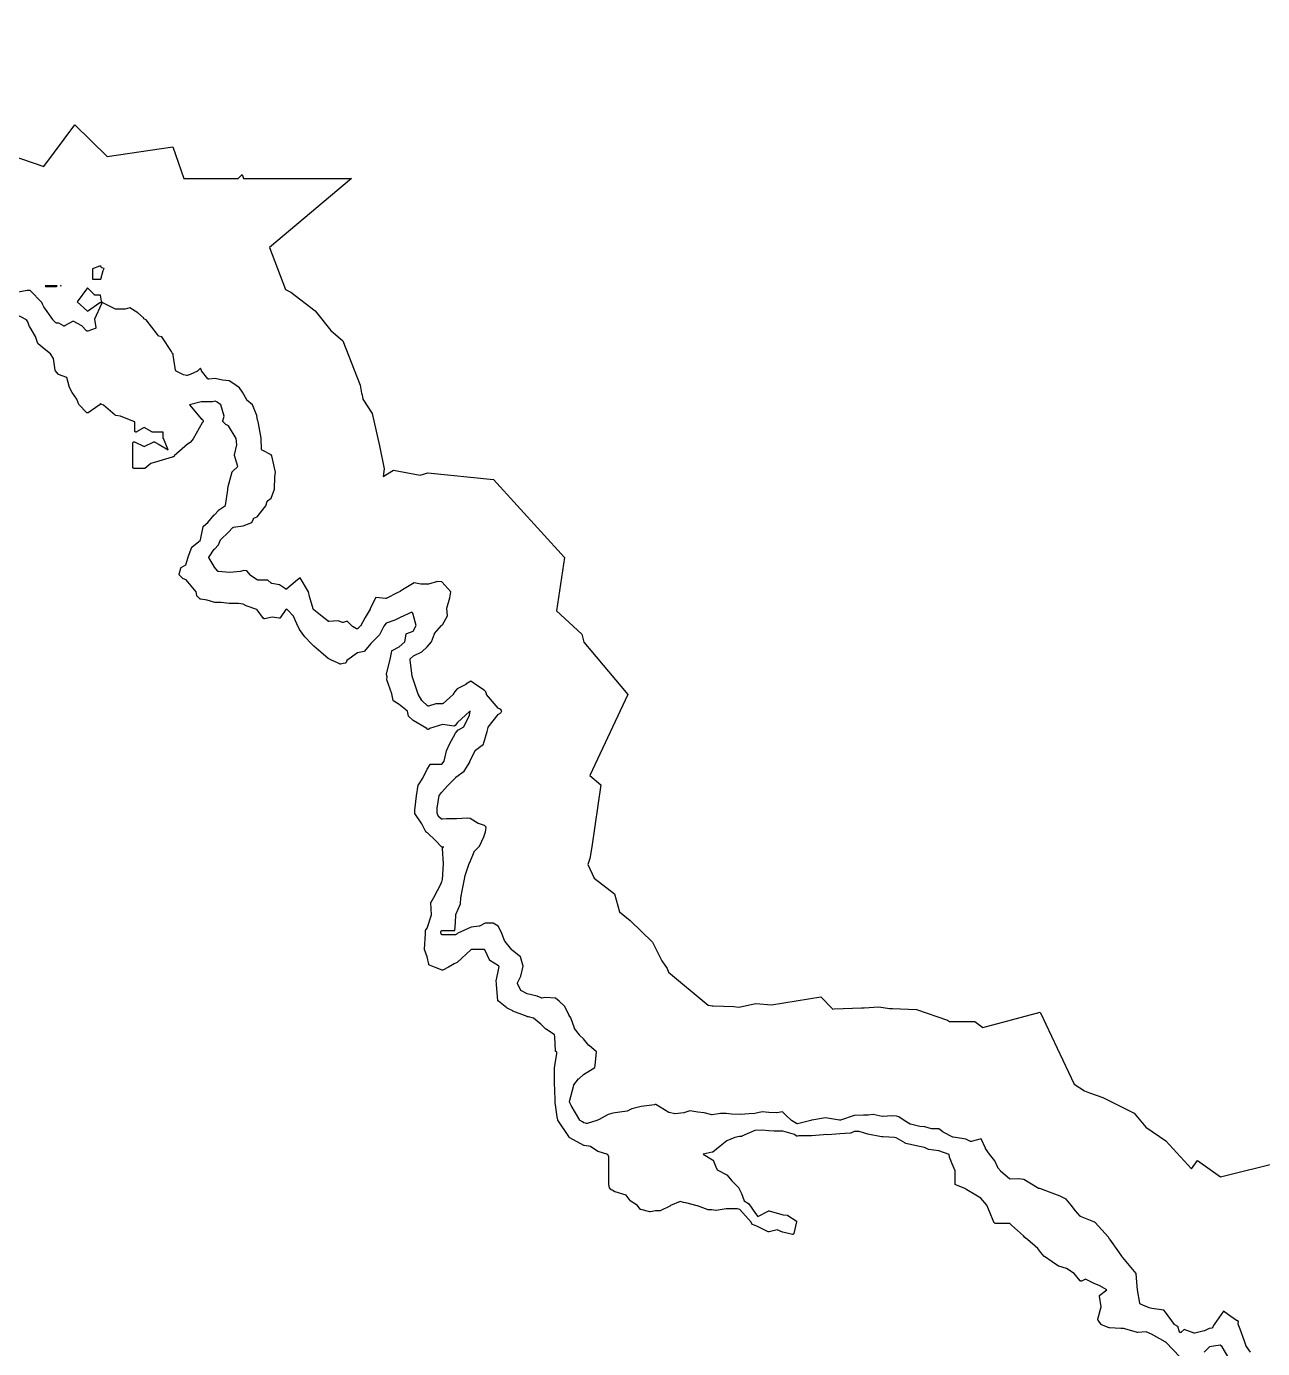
# Model space of a CAD drawing. Header units: millimetres. Extents: x 0 to 500, y 0 to 700.
# Drawn here: x 334.3 to 415, y 369.1 to 455.4 of the extents above; entities that cross this region are included whole.
import ezdxf

# ---------------------------------------------------------------- set-up
doc = ezdxf.new("R2010")
doc.units = ezdxf.units.MM
doc.layers.add('CORTE', color=1, linetype='Continuous')
doc.layers.add('GRABADO', color=5, linetype='Continuous')

msp = doc.modelspace()

# ---------------------------------------------------------------- linework, layer by layer
at = {"layer": 'CORTE'}
for points in [[(308.806, 455.422), (335.447, 446.282), (337.461, 449.002), (339.572, 446.923), (343.848, 447.567), (344.575, 445.494), (348.126, 445.494), (348.38, 445.748), (348.476, 445.494), (355.515, 445.494), (350.172, 441.003), (351.213, 438.247), (351.549, 438.068), (353.152, 436.865), (354.156, 435.575), (354.945, 434.899), (356.071, 432), (356.176, 431.479), (356.209, 431.376), (356.265, 431.087), (356.859, 430.149), (357.346, 428.058), (357.638, 426.543), (357.574, 426.045), (358.255, 426.453), (359.991, 426.142), (360.5, 426.286), (364.778, 425.86), (369.411, 420.762), (368.884, 417.284), (370.556, 415.749), (370.686, 415.242), (373.546, 411.811), (371.075, 406.539), (371.785, 405.92), (371.197, 401.866), (371.063, 401.122), (370.928, 400.718), (371.357, 399.828), (372.677, 398.802), (373.005, 397.624), (373.691, 397.075), (375.163, 395.662), (375.768, 394.432), (376.116, 393.931), (376.2, 393.691), (378.793, 391.539), (379.046, 391.5), (379.102, 391.493), (379.117, 391.496), (380.472, 391.446), (380.782, 391.412), (381.893, 391.648), (382.915, 391.553), (386.139, 392.082), (386.921, 391.271), (387.006, 391.301), (388.795, 391.37), (388.975, 391.37), (389.923, 391.441), (390.633, 391.312), (390.818, 391.32), (392.384, 391.254), (394.4, 390.562), (394.53, 390.474), (396.199, 390.474), (396.708, 390.087), (400.454, 391.087), (402.666, 386.373), (403.341, 385.952), (403.675, 385.828), (404.549, 385.506), (406.596, 384.481), (407.358, 383.567), (408.658, 382.685), (410.339, 380.851), (410.722, 381.402), (412.218, 380.325), (416.154, 381.319)], [(409.561, 368.597), (408.68, 369.522), (408.647, 369.552), (408.645, 369.553), (408.638, 369.557), (408.632, 369.561), (408.629, 369.564), (408.623, 369.57), (407.728, 370.07), (407.371, 370.214), (406.837, 370.183), (406.828, 370.183), (406.82, 370.184), (406.816, 370.185), (406.129, 370.381), (405.899, 370.437), (405.714, 370.437), (404.975, 370.483), (404.97, 370.484), (404.963, 370.485), (404.957, 370.487), (404.466, 370.673), (404.46, 370.676), (404.455, 370.679), (404.45, 370.682), (404.443, 370.688), (404.437, 370.695), (404.435, 370.697), (404.232, 370.99), (404.227, 370.999), (404.224, 371.008), (404.222, 371.014), (404.221, 371.021), (404.22, 371.028), (404.22, 371.034), (404.221, 371.042), (404.223, 371.048), (404.433, 371.858), (404.327, 372.541), (404.326, 372.547), (404.326, 372.553), (404.326, 372.56), (404.328, 372.568), (404.33, 372.575), (404.333, 372.582), (404.336, 372.589), (404.341, 372.595), (404.346, 372.601), (404.35, 372.606), (404.354, 372.61), (404.816, 372.955), (404.304, 373.234), (404.027, 373.345), (404.024, 373.346), (403.413, 373.652), (403.162, 373.532), (403.155, 373.528), (403.14, 373.525), (403.131, 373.524), (403.122, 373.524), (403.115, 373.525), (403.112, 373.526), (403.103, 373.528), (403.094, 373.533), (403.089, 373.536), (403.081, 373.541), (403.077, 373.546), (403.074, 373.549), (402.872, 373.79), (402.68, 374.021), (402.171, 374.36), (401.665, 374.495), (401.659, 374.496), (401.651, 374.5), (401.645, 374.504), (401.234, 374.786), (400.733, 375.129), (400.726, 375.135), (400.722, 375.14), (400.507, 375.398), (400.296, 375.651), (399.639, 376.242), (399.476, 376.359), (399.472, 376.362), (399.468, 376.366), (399.465, 376.369), (399.369, 376.484), (398.586, 377.19), (398.471, 377.282), (397.563, 377.282), (397.554, 377.284), (397.549, 377.285), (397.542, 377.288), (397.537, 377.29), (397.529, 377.294), (397.524, 377.299), (397.454, 377.354), (397.451, 377.357), (397.444, 377.364), (397.439, 377.371), (397.437, 377.375), (397.435, 377.38), (397.147, 378.069), (396.973, 378.484), (396.595, 378.937), (396.251, 379.145), (395.68, 379.489), (395.548, 379.568), (394.958, 379.803), (394.953, 379.805), (394.948, 379.808), (394.942, 379.812), (394.935, 379.818), (394.926, 379.828), (394.923, 379.835), (394.92, 379.84), (394.916, 379.85), (394.915, 379.857), (394.913, 379.864), (394.913, 379.87), (394.913, 380.732), (394.723, 381.19), (394.544, 381.618), (394.542, 381.624), (394.54, 381.631), (394.512, 381.802), (393.848, 382.023), (393.2, 382.109), (393.194, 382.11), (393.183, 382.114), (393.177, 382.117), (392.915, 382.251), (392.474, 382.327), (392.471, 382.327), (391.995, 382.441), (391.678, 382.518), (391.673, 382.519), (391.664, 382.523), (391.658, 382.526), (391.062, 382.883), (390.943, 382.895), (390.201, 382.945), (390.162, 382.942), (390.155, 382.942), (390.148, 382.943), (390.144, 382.944), (390.095, 382.956), (389.217, 383.122), (389.213, 383.123), (388.639, 383.304), (388.325, 383.289), (388.095, 383.19), (388.089, 383.188), (388.079, 383.185), (388.073, 383.185), (387.387, 383.133), (386.607, 383.075), (386.599, 383.075), (386.592, 383.076), (386.455, 383.101), (386.317, 383.076), (386.313, 383.075), (385.534, 383.008), (385.531, 383.008), (384.705, 383.008), (384.618, 382.987), (384.611, 382.986), (384.604, 382.986), (384.599, 382.986), (384.593, 382.986), (384.581, 382.988), (384.568, 382.993), (384.563, 382.996), (384.415, 383.088), (383.664, 383.323), (383.104, 383.323), (382.747, 383.342), (382.745, 383.342), (382.338, 383.387), (381.841, 383.355), (380.99, 382.979), (380.981, 382.976), (380.907, 382.963), (380.897, 382.962), (380.841, 382.967), (380.526, 382.898), (380.008, 382.691), (379.568, 382.339), (379.089, 381.956), (379.083, 381.952), (379.076, 381.948), (379.073, 381.947), (379.066, 381.944), (379.058, 381.942), (378.46, 381.823), (379.083, 381.451), (379.087, 381.448), (379.094, 381.443), (379.102, 381.434), (379.108, 381.426), (379.11, 381.423), (379.112, 381.418), (379.291, 380.989), (379.369, 380.8), (380.007, 380.46), (380.011, 380.458), (380.017, 380.453), (380.023, 380.449), (380.026, 380.445), (380.341, 380.066), (380.734, 379.689), (380.74, 379.684), (380.745, 379.676), (380.747, 379.672), (380.964, 379.256), (380.966, 379.251), (381.131, 378.778), (381.425, 378.585), (381.43, 378.582), (381.436, 378.577), (381.44, 378.573), (381.443, 378.569), (381.883, 377.935), (382.04, 377.746), (382.714, 378.105), (382.72, 378.108), (382.727, 378.11), (382.734, 378.112), (382.739, 378.113), (382.748, 378.114), (382.761, 378.113), (382.766, 378.112), (383.288, 377.973), (383.69, 377.865), (383.97, 377.828), (383.974, 377.828), (383.984, 377.825), (383.992, 377.822), (383.997, 377.819), (384.532, 377.474), (384.535, 377.471), (384.541, 377.467), (384.547, 377.461), (384.551, 377.455), (384.555, 377.449), (384.558, 377.443), (384.561, 377.436), (384.562, 377.431), (384.564, 377.423), (384.565, 377.414), (384.565, 377.41), (384.564, 377.402), (384.563, 377.395), (384.381, 376.633), (384.379, 376.628), (384.377, 376.622), (384.374, 376.616), (384.369, 376.608), (384.361, 376.598), (384.355, 376.593), (384.35, 376.589), (384.342, 376.585), (384.333, 376.581), (384.328, 376.58), (384.323, 376.579), (384.313, 376.577), (384.306, 376.577), (384.301, 376.578), (384.296, 376.578), (383.656, 376.718), (383.652, 376.719), (383.648, 376.721), (383.289, 376.877), (382.767, 376.745), (382.761, 376.744), (382.751, 376.743), (382.742, 376.743), (382.733, 376.745), (382.724, 376.747), (382.716, 376.751), (381.975, 377.125), (381.8, 377.181), (381.692, 377.216), (381.687, 377.218), (381.681, 377.221), (381.675, 377.225), (381.67, 377.228), (381.664, 377.234), (381.659, 377.239), (381.654, 377.247), (381.651, 377.254), (381.649, 377.257), (381.605, 377.372), (380.856, 378.206), (380.715, 378.243), (379.975, 378.243), (379.303, 378.148), (379.295, 378.147), (379.288, 378.148), (379.039, 378.176), (378.814, 378.176), (378.806, 378.176), (378.801, 378.178), (378.801, 378.178), (378.795, 378.179), (378.091, 378.443), (378.068, 378.452), (377.323, 378.63), (377.174, 378.666), (376.972, 378.715), (376.338, 378.461), (376.321, 378.441), (376.317, 378.437), (376.312, 378.432), (376.304, 378.427), (376.299, 378.424), (375.652, 378.113), (375.648, 378.112), (375.644, 378.11), (375.636, 378.108), (375.63, 378.108), (375.625, 378.107), (375.345, 378.107), (375.018, 378.051), (375.011, 378.051), (375.004, 378.051), (374.997, 378.051), (374.991, 378.052), (374.392, 378.195), (374.386, 378.197), (374.38, 378.2), (374.373, 378.203), (374.367, 378.208), (374.361, 378.213), (374.356, 378.218), (374.352, 378.223), (374.181, 378.469), (373.708, 378.779), (373.704, 378.781), (373.7, 378.785), (373.693, 378.791), (373.44, 379.133), (372.712, 379.351), (372.709, 379.352), (372.706, 379.354), (372.701, 379.356), (372.523, 379.463), (372.464, 379.493), (372.459, 379.495), (372.451, 379.5), (372.445, 379.505), (372.442, 379.508), (372.37, 379.585), (372.367, 379.588), (372.363, 379.595), (372.359, 379.602), (372.357, 379.606), (372.354, 379.613), (372.353, 379.618), (372.308, 379.834), (372.307, 379.84), (372.306, 379.847), (372.306, 381.63), (372.237, 381.797), (371.61, 381.985), (371.607, 381.986), (371.598, 381.99), (371.591, 381.994), (371.117, 382.314), (370.692, 382.384), (370.685, 382.385), (370.678, 382.388), (370.672, 382.391), (369.76, 382.888), (369.757, 382.89), (369.754, 382.89), (369.749, 382.892), (369.741, 382.895), (369.736, 382.898), (369.729, 382.902), (369.723, 382.907), (369.719, 382.911), (369.714, 382.917), (369.711, 382.922), (369.707, 382.928), (369.705, 382.933), (369.703, 382.938), (369.689, 382.964), (368.985, 384.043), (368.982, 384.048), (368.979, 384.055), (368.977, 384.061), (368.93, 384.245), (368.929, 384.249), (368.809, 385.186), (368.809, 385.19), (368.779, 386.135), (368.762, 386.278), (368.762, 386.282), (368.762, 386.306), (368.762, 386.31), (368.764, 386.327), (368.764, 387.419), (368.764, 387.423), (368.779, 387.588), (368.779, 387.591), (368.91, 388.377), (368.91, 388.482), (368.857, 388.51), (368.852, 388.513), (368.847, 388.517), (368.841, 388.522), (368.837, 388.526), (368.833, 388.531), (368.828, 388.538), (368.825, 388.545), (368.822, 388.552), (368.82, 388.56), (368.819, 388.565), (368.818, 388.57), (368.779, 389.466), (368.752, 389.595), (368.208, 389.968), (368.203, 389.972), (368.199, 389.976), (367.877, 390.298), (367.396, 390.683), (367.057, 390.768), (366.979, 390.788), (366.974, 390.79), (366.969, 390.792), (366.815, 390.87), (366.046, 391.158), (366.042, 391.16), (365.67, 391.355), (365.666, 391.358), (365.662, 391.36), (365.101, 391.793), (365.099, 391.795), (365.084, 391.809), (365.08, 391.812), (365.075, 391.819), (365.072, 391.824), (365.068, 391.831), (365.065, 391.838), (365.064, 391.843), (365.062, 391.851), (364.985, 392.865), (364.985, 392.967), (364.956, 393.104), (364.955, 393.11), (364.955, 393.118), (364.955, 393.126), (364.956, 393.132), (365.075, 393.63), (365.146, 394.059), (365.102, 394.099), (364.542, 394.462), (364.538, 394.465), (364.535, 394.468), (364.529, 394.474), (364.525, 394.479), (364.521, 394.484), (364.518, 394.491), (364.22, 395.153), (364.193, 395.178), (363.347, 395.178), (363.318, 395.175), (363.316, 395.174), (363.298, 395.151), (363.295, 395.147), (363.292, 395.144), (362.421, 394.331), (362.416, 394.327), (362.407, 394.321), (362.403, 394.319), (362.224, 394.235), (361.845, 394.021), (361.844, 394.021), (361.478, 393.825), (361.474, 393.823), (361.465, 393.82), (361.455, 393.818), (361.45, 393.817), (361.443, 393.817), (361.438, 393.817), (361.433, 393.817), (361.422, 393.819), (360.932, 394.015), (360.931, 394.016), (360.6, 394.156), (360.597, 394.157), (360.591, 394.161), (360.583, 394.167), (360.577, 394.172), (360.573, 394.177), (360.569, 394.182), (360.566, 394.188), (360.563, 394.192), (360.56, 394.199), (360.559, 394.206), (360.444, 394.699), (360.279, 395.176), (360.277, 395.183), (360.276, 395.188), (360.276, 395.194), (360.276, 395.202), (360.345, 396.196), (360.345, 396.312), (360.353, 396.425), (360.354, 396.43), (360.356, 396.437), (360.358, 396.444), (360.362, 396.452), (360.365, 396.458), (360.368, 396.461), (360.45, 396.56), (360.74, 397.431), (360.697, 398.225), (360.697, 398.229), (360.697, 398.237), (360.699, 398.245), (360.701, 398.254), (360.705, 398.261), (360.707, 398.265), (360.898, 398.57), (361.373, 399.484), (361.412, 399.616), (361.427, 399.664), (361.447, 399.75), (361.524, 400.756), (361.447, 401.769), (361.447, 401.775), (361.447, 401.78), (361.448, 401.791), (361.451, 401.799), (361.453, 401.803), (361.456, 401.809), (361.46, 401.816), (361.465, 401.822), (361.47, 401.828), (361.474, 401.832), (361.481, 401.837), (361.487, 401.84), (361.524, 401.859), (361.5, 401.869), (361.454, 401.861), (361.448, 401.86), (361.441, 401.86), (361.436, 401.86), (361.426, 401.862), (361.419, 401.864), (361.414, 401.866), (361.406, 401.87), (361.401, 401.873), (361.395, 401.877), (361.39, 401.882), (360.997, 402.286), (360.468, 402.78), (360.398, 402.836), (360.394, 402.839), (360.387, 402.847), (360.383, 402.852), (360.381, 402.855), (360.333, 402.943), (360.097, 403.367), (359.658, 404.053), (359.655, 404.057), (359.652, 404.064), (359.65, 404.071), (359.648, 404.077), (359.648, 404.082), (359.647, 404.087), (359.647, 404.252), (359.648, 404.257), (359.754, 405.211), (359.754, 405.213), (359.869, 405.905), (359.87, 405.911), (359.873, 405.919), (359.877, 405.927), (359.879, 405.931), (360.16, 406.352), (360.451, 406.935), (360.453, 406.938), (360.642, 407.241), (360.646, 407.247), (360.652, 407.253), (360.656, 407.257), (360.661, 407.26), (360.668, 407.265), (360.675, 407.269), (360.684, 407.272), (360.691, 407.273), (360.696, 407.274), (360.703, 407.275), (361.408, 407.275), (361.563, 407.46), (361.723, 408.135), (361.725, 408.14), (361.903, 408.569), (361.905, 408.573), (362.305, 409.291), (362.307, 409.296), (362.311, 409.3), (362.478, 409.501), (362.482, 409.505), (362.486, 409.509), (362.492, 409.513), (362.497, 409.516), (362.841, 409.704), (363.223, 410.468), (363.258, 410.723), (363.207, 410.698), (362.425, 409.994), (362.274, 409.79), (362.269, 409.784), (362.259, 409.775), (362.246, 409.767), (362.234, 409.763), (362.226, 409.761), (362.219, 409.76), (362.212, 409.76), (362.207, 409.761), (361.45, 409.856), (360.602, 409.589), (360.601, 409.588), (360.597, 409.581), (360.593, 409.576), (360.588, 409.572), (360.58, 409.565), (360.574, 409.561), (360.571, 409.559), (360.547, 409.548), (360.543, 409.546), (360.536, 409.544), (360.526, 409.542), (360.519, 409.541), (360.514, 409.541), (360.507, 409.542), (360.501, 409.543), (360.475, 409.549), (360.471, 409.55), (360.463, 409.553), (360.456, 409.557), (360.449, 409.561), (360.445, 409.565), (360.441, 409.569), (360.436, 409.574), (360.431, 409.58), (360.428, 409.586), (360.426, 409.591), (360.423, 409.598), (359.55, 410.121), (359.546, 410.124), (359.542, 410.127), (359.263, 410.378), (359.26, 410.381), (359.256, 410.386), (359.251, 410.393), (359.247, 410.401), (359.245, 410.408), (359.243, 410.412), (359.173, 410.719), (358.621, 411.175), (358.27, 411.385), (358.266, 411.388), (358.261, 411.393), (358.254, 411.399), (358.249, 411.406), (358.246, 411.41), (358.242, 411.417), (358.239, 411.426), (358.238, 411.43), (358.146, 411.852), (357.822, 412.773), (357.821, 412.779), (357.819, 412.787), (357.818, 412.796), (357.819, 412.803), (357.819, 412.807), (357.851, 412.977), (357.799, 413.117), (357.797, 413.122), (357.795, 413.132), (357.795, 413.14), (357.795, 413.147), (357.795, 413.154), (357.796, 413.159), (358.047, 414.112), (358.141, 414.649), (358.143, 414.656), (358.146, 414.664), (358.148, 414.669), (358.151, 414.674), (358.156, 414.681), (358.162, 414.688), (358.167, 414.693), (358.172, 414.697), (358.179, 414.7), (358.622, 414.933), (359.003, 415.247), (359.078, 415.746), (359.079, 415.751), (359.081, 415.758), (359.084, 415.765), (359.088, 415.773), (359.092, 415.779), (359.096, 415.782), (359.101, 415.789), (359.109, 415.794), (359.113, 415.797), (359.12, 415.801), (359.126, 415.803), (359.537, 415.951), (359.733, 416.328), (359.525, 417.13), (359.449, 417.184), (358.695, 416.837), (358.343, 416.674), (358.34, 416.672), (357.783, 416.481), (357.625, 416.279), (357.346, 415.721), (357.344, 415.717), (357.339, 415.71), (357.334, 415.705), (356.863, 415.226), (356.787, 415.155), (356.366, 414.65), (356.362, 414.646), (356.357, 414.641), (356.35, 414.636), (356.343, 414.632), (356.338, 414.63), (356.331, 414.627), (355.915, 414.539), (355.218, 414.047), (355.159, 413.905), (355.157, 413.9), (355.153, 413.894), (355.149, 413.889), (355.146, 413.885), (355.138, 413.878), (355.131, 413.873), (355.127, 413.87), (355.119, 413.867), (355.113, 413.865), (355.107, 413.863), (354.972, 413.838), (354.791, 413.805), (354.785, 413.804), (354.775, 413.804), (354.768, 413.804), (354.762, 413.805), (354.754, 413.807), (354.747, 413.81), (354.264, 414.027), (354.262, 414.028), (353.996, 414.165), (353.99, 414.168), (353.985, 414.172), (353.509, 414.581), (353.055, 414.969), (353.052, 414.972), (352.874, 415.155), (352.47, 415.571), (352.468, 415.573), (352.466, 415.576), (352.118, 416.062), (352.116, 416.066), (352.113, 416.071), (352.006, 416.285), (352.005, 416.288), (351.736, 416.933), (351.323, 417.367), (351.259, 417.391), (351.227, 417.374), (350.859, 416.823), (350.857, 416.819), (350.851, 416.813), (350.846, 416.807), (350.84, 416.803), (350.834, 416.8), (350.827, 416.796), (350.82, 416.794), (350.815, 416.792), (350.808, 416.791), (350.798, 416.79), (350.789, 416.791), (350.329, 416.87), (349.843, 416.759), (349.838, 416.758), (349.832, 416.757), (349.822, 416.757), (349.814, 416.759), (349.809, 416.76), (349.804, 416.761), (349.796, 416.764), (349.789, 416.768), (349.783, 416.772), (349.776, 416.778), (349.772, 416.782), (349.769, 416.786), (349.352, 417.35), (349.327, 417.361), (348.649, 417.604), (348.644, 417.607), (348.451, 417.71), (348.139, 417.751), (347.545, 417.751), (347.539, 417.752), (347.012, 417.831), (346.619, 417.831), (346.613, 417.832), (346.609, 417.832), (346.605, 417.833), (346.097, 417.968), (345.683, 418.03), (345.678, 418.031), (345.668, 418.034), (345.661, 418.037), (345.657, 418.04), (345.651, 418.043), (345.647, 418.047), (345.434, 418.238), (345.43, 418.242), (345.427, 418.246), (345.422, 418.253), (345.415, 418.267), (345.413, 418.275), (345.412, 418.28), (345.38, 418.511), (344.723, 419.299), (344.555, 419.366), (344.552, 419.368), (344.547, 419.371), (344.539, 419.377), (344.299, 419.6), (344.295, 419.605), (344.291, 419.609), (344.287, 419.615), (344.284, 419.622), (344.282, 419.627), (344.278, 419.637), (344.277, 419.649), (344.277, 419.656), (344.277, 419.664), (344.278, 419.67), (344.372, 420.063), (344.373, 420.067), (344.376, 420.073), (344.38, 420.081), (344.384, 420.088), (344.389, 420.094), (344.394, 420.098), (344.4, 420.103), (344.404, 420.106), (344.705, 420.287), (344.853, 420.789), (344.854, 420.793), (345.102, 421.424), (345.103, 421.427), (345.107, 421.436), (345.114, 421.444), (345.118, 421.448), (345.123, 421.452), (345.64, 421.866), (345.668, 421.907), (345.826, 422.76), (345.828, 422.767), (345.83, 422.772), (345.832, 422.777), (345.836, 422.784), (345.84, 422.791), (345.847, 422.797), (345.85, 422.801), (346.141, 423.042), (346.563, 423.549), (346.565, 423.55), (346.832, 423.836), (346.837, 423.841), (346.843, 423.845), (347.3, 424.144), (347.445, 425.184), (347.445, 425.218), (347.446, 425.224), (347.451, 425.252), (347.474, 425.389), (347.474, 425.393), (347.738, 426.344), (347.74, 426.351), (347.743, 426.358), (347.746, 426.363), (347.75, 426.369), (347.753, 426.373), (347.758, 426.377), (348.104, 426.689), (347.884, 427.415), (347.882, 427.422), (347.881, 427.431), (347.881, 427.437), (347.882, 427.444), (347.883, 427.451), (348.033, 428.113), (347.985, 428.522), (347.495, 429.345), (347.359, 429.41), (347.351, 429.415), (347.346, 429.42), (347.14, 429.605), (347.137, 429.608), (347.132, 429.614), (347.127, 429.621), (347.125, 429.626), (347.121, 429.635), (347.118, 429.647), (347.118, 429.656), (347.118, 429.663), (347.119, 429.672), (347.12, 429.678), (347.203, 429.978), (346.996, 430.723), (346.739, 430.891), (346.611, 430.955), (346.446, 430.922), (346.441, 430.922), (346.435, 430.921), (345.704, 430.921), (344.948, 430.727), (345.73, 429.788), (345.742, 429.788), (345.748, 429.788), (345.756, 429.787), (345.762, 429.785), (345.767, 429.783), (345.775, 429.78), (345.784, 429.774), (345.793, 429.767), (345.799, 429.76), (345.803, 429.754), (345.807, 429.749), (345.809, 429.744), (345.833, 429.685), (345.835, 429.681), (345.836, 429.676), (345.838, 429.668), (345.838, 429.658), (345.838, 429.651), (345.837, 429.646), (345.836, 429.638), (345.833, 429.631), (345.83, 429.624), (345.827, 429.619), (345.824, 429.614), (345.819, 429.608), (345.813, 429.602), (345.805, 429.596), (345.777, 429.579), (345.763, 429.545), (345.761, 429.541), (345.188, 428.509), (345.186, 428.505), (345.183, 428.5), (345.002, 428.283), (344.998, 428.279), (344.993, 428.275), (344.988, 428.271), (344.813, 428.166), (343.947, 427.388), (343.934, 427.364), (343.931, 427.359), (343.926, 427.352), (343.922, 427.349), (343.917, 427.344), (343.91, 427.339), (343.903, 427.335), (343.898, 427.333), (343.894, 427.331), (343.864, 427.322), (343.818, 427.309), (342.937, 427.043), (342.423, 426.89), (342.035, 426.579), (342.031, 426.576), (342.024, 426.572), (342.018, 426.569), (342.011, 426.566), (342.003, 426.564), (341.998, 426.564), (341.993, 426.563), (341.322, 426.563), (341.317, 426.564), (341.312, 426.564), (341.304, 426.566), (341.296, 426.569), (341.289, 426.573), (341.284, 426.576), (341.279, 426.58), (341.273, 426.585), (341.268, 426.59), (341.262, 426.598), (341.259, 426.604), (341.256, 426.609), (341.253, 426.617), (341.252, 426.624), (341.251, 426.629), (341.251, 426.636), (341.251, 427.435), (341.251, 428.234), (341.251, 428.239), (341.252, 428.247), (341.254, 428.254), (341.256, 428.261), (341.261, 428.271), (341.267, 428.279), (341.273, 428.286), (341.282, 428.293), (341.288, 428.297), (341.295, 428.301), (341.304, 428.304), (341.31, 428.305), (341.313, 428.306), (341.324, 428.307), (341.332, 428.307), (341.338, 428.306), (341.345, 428.304), (341.351, 428.303), (341.356, 428.3), (341.99, 427.996), (342.624, 428.301), (342.63, 428.303), (342.635, 428.305), (342.641, 428.306), (342.65, 428.307), (342.657, 428.307), (342.665, 428.306), (342.672, 428.305), (342.678, 428.303), (342.684, 428.3), (342.69, 428.298), (342.954, 428.139), (343.547, 427.782), (343.24, 428.518), (343.238, 428.523), (343.235, 428.532), (343.234, 428.54), (343.234, 428.544), (343.234, 428.943), (342.522, 428.943), (342.518, 428.944), (342.509, 428.944), (342.502, 428.946), (342.496, 428.948), (342.49, 428.951), (342.487, 428.953), (341.99, 429.251), (341.492, 428.952), (341.483, 428.948), (341.474, 428.946), (341.468, 428.944), (341.461, 428.943), (341.454, 428.943), (341.445, 428.944), (341.434, 428.947), (341.426, 428.95), (341.419, 428.953), (341.412, 428.957), (341.407, 428.962), (341.402, 428.966), (341.398, 428.971), (341.393, 428.978), (341.39, 428.983), (341.386, 428.991), (341.384, 428.999), (341.383, 429.004), (341.381, 429.011), (341.381, 429.016), (341.381, 429.608), (341.035, 429.746), (340.446, 429.982), (340.121, 430.038), (340.115, 430.039), (340.11, 430.041), (340.1, 430.045), (340.094, 430.049), (340.091, 430.052), (339.328, 430.706), (339.222, 430.751), (339.219, 430.752), (339.174, 430.777), (339.124, 430.805), (339.077, 430.729), (339.073, 430.724), (339.069, 430.719), (339.063, 430.713), (339.057, 430.709), (338.326, 430.208), (338.321, 430.204), (338.314, 430.201), (338.307, 430.198), (338.298, 430.196), (338.292, 430.195), (338.284, 430.195), (338.276, 430.195), (338.27, 430.196), (338.263, 430.198), (338.255, 430.2), (338.247, 430.205), (338.242, 430.208), (338.237, 430.212), (338.231, 430.217), (337.742, 430.719), (337.74, 430.722), (337.734, 430.729), (337.73, 430.738), (337.585, 431.086), (337.295, 431.521), (337.293, 431.523), (337.113, 431.847), (337.111, 431.852), (337.109, 431.858), (336.93, 432.5), (336.403, 432.711), (336.398, 432.713), (336.389, 432.718), (336.379, 432.726), (336.374, 432.731), (336.195, 432.947), (336.192, 432.951), (336.188, 432.957), (336.184, 432.965), (336.183, 432.968), (336.18, 432.976), (336.075, 433.738), (335.877, 434.054), (335.458, 434.39), (335.071, 434.699), (335.068, 434.702), (335.064, 434.706), (335.06, 434.712), (335.056, 434.717), (335.053, 434.723), (335.051, 434.728), (334.888, 435.184), (334.513, 435.815), (334.511, 435.818), (334.509, 435.821), (334.387, 436.145), (334.305, 436.271), (333.618, 436.642)], [(412.772, 368.49), (412.334, 369.241), (412.205, 369.352), (411.501, 369.231), (411.15, 368.9)]]:
    msp.add_lwpolyline(points, dxfattribs=at)
at = {"layer": 'GRABADO'}
for points in [[(339.309, 439.487), (339.373, 439.615), (339.203, 439.661), (339.16, 439.782), (339.078, 439.77), (338.61, 439.609), (338.61, 438.928), (339.153, 438.928), (339.309, 439.487)], [(335.533, 438.494), (335.551, 438.458), (336.264, 438.458), (336.306, 438.494), (335.533, 438.494)], [(336.567, 438.498), (336.53, 438.511), (336.567, 438.475), (336.567, 438.498)]]:
    msp.add_lwpolyline(points, close=True, dxfattribs=at)
msp.add_lwpolyline([(414.191, 368.9), (413.912, 369.258), (413.909, 369.263), (413.906, 369.268), (413.903, 369.274), (413.901, 369.279), (413.797, 369.607), (413.516, 370.395), (413.382, 370.716), (413.38, 370.721), (413.379, 370.728), (413.377, 370.737), (413.377, 370.745), (413.378, 370.751), (413.397, 370.892), (413.281, 370.952), (413.277, 370.954), (412.742, 371.321), (412.411, 371.56), (411.816, 370.704), (411.709, 370.493), (411.706, 370.489), (411.703, 370.484), (411.696, 370.476), (411.691, 370.472), (411.686, 370.467), (411.678, 370.463), (411.672, 370.46), (411.664, 370.458), (411.657, 370.456), (411.651, 370.455), (411.487, 370.44), (411.177, 370.289), (411.171, 370.286), (411.164, 370.284), (410.556, 370.138), (410.552, 370.137), (410.545, 370.137), (410.535, 370.137), (410.528, 370.137), (410.523, 370.138), (410.517, 370.14), (409.865, 370.375), (409.662, 370.192), (409.657, 370.188), (409.652, 370.185), (409.644, 370.18), (409.632, 370.177), (409.623, 370.175), (409.616, 370.174), (409.609, 370.174), (409.602, 370.175), (409.595, 370.177), (409.585, 370.18), (409.579, 370.183), (409.574, 370.185), (409.568, 370.19), (409.562, 370.194), (409.556, 370.201), (409.552, 370.206), (409.548, 370.212), (409.544, 370.22), (409.543, 370.224), (409.437, 370.557), (409.244, 370.679), (409.239, 370.683), (409.234, 370.687), (409.229, 370.692), (409.225, 370.697), (408.627, 371.495), (408.626, 371.496), (408.526, 371.643), (407.749, 371.746), (407.746, 371.747), (407.575, 371.781), (407.568, 371.783), (407.563, 371.785), (407.009, 372.034), (407.003, 372.037), (406.998, 372.04), (406.993, 372.044), (406.986, 372.051), (406.982, 372.056), (406.979, 372.059), (406.974, 372.067), (406.971, 372.074), (406.969, 372.08), (406.968, 372.086), (406.807, 372.955), (406.807, 372.958), (406.76, 373.467), (406.76, 373.468), (406.732, 374.023), (406.726, 374.035), (405.862, 375.072), (405.844, 375.08), (405.839, 375.082), (405.832, 375.086), (405.826, 375.091), (405.82, 375.097), (405.817, 375.101), (405.813, 375.106), (405.81, 375.111), (405.788, 375.15), (405.595, 375.447), (404.995, 376.258), (404.992, 376.262), (404.96, 376.319), (404.959, 376.321), (404.919, 376.405), (404.051, 377.352), (404.033, 377.361), (404.027, 377.364), (404.02, 377.369), (404.009, 377.379), (403.967, 377.409), (403.099, 377.755), (403.095, 377.757), (403.09, 377.76), (403.082, 377.766), (403.075, 377.772), (402.769, 378.109), (402.767, 378.111), (402.488, 378.477), (402.155, 378.876), (401.762, 379.073), (401.25, 379.262), (400.434, 379.563), (400.35, 379.58), (400.343, 379.582), (400.337, 379.585), (400.319, 379.592), (400.28, 379.611), (400.276, 379.613), (399.397, 380.161), (399.038, 380.213), (398.496, 380.191), (398.49, 380.191), (398.48, 380.193), (398.471, 380.196), (398.467, 380.197), (398.46, 380.2), (398.452, 380.206), (397.893, 380.692), (397.888, 380.697), (397.703, 380.93), (397.7, 380.933), (397.696, 380.94), (397.693, 380.945), (397.506, 381.378), (397.144, 381.813), (397.142, 381.816), (396.894, 382.195), (396.891, 382.2), (396.603, 382.814), (395.949, 382.64), (395.944, 382.639), (395.937, 382.638), (395.928, 382.638), (395.921, 382.639), (395.913, 382.64), (395.903, 382.644), (395.684, 382.754), (395.608, 382.793), (394.921, 382.896), (394.778, 382.916), (394.773, 382.918), (394.765, 382.92), (394.758, 382.923), (394.124, 383.258), (394.118, 383.261), (394.115, 383.264), (393.84, 383.474), (393.38, 383.474), (393.377, 383.474), (393.371, 383.475), (392.926, 383.589), (392.607, 383.616), (392.604, 383.617), (392.599, 383.618), (391.993, 383.763), (391.986, 383.765), (391.98, 383.768), (391.975, 383.77), (391.577, 384.019), (391.244, 384.244), (391.072, 384.303), (390.831, 384.314), (390.162, 384.283), (390.156, 384.283), (390.149, 384.283), (389.552, 384.393), (389.24, 384.37), (389.237, 384.37), (388.933, 384.37), (388.321, 384.346), (387.422, 384.033), (387.418, 384.032), (387.395, 384.027), (387.389, 384.026), (387.384, 384.025), (387.378, 384.025), (387.373, 384.026), (387.352, 384.029), (387.351, 384.029), (386.455, 384.182), (385.56, 384.029), (385.539, 384.025), (385.534, 384.024), (385.533, 384.024), (385.529, 384.024), (385.492, 384.01), (385.487, 384.009), (384.615, 383.8), (384.609, 383.799), (384.604, 383.799), (384.599, 383.799), (384.593, 383.799), (384.582, 383.801), (384.569, 383.806), (384.563, 383.81), (384.224, 384.019), (384.22, 384.022), (384.216, 384.025), (383.882, 384.338), (383.881, 384.34), (383.649, 384.58), (383.262, 384.517), (383.256, 384.516), (383.249, 384.516), (382.744, 384.539), (382.305, 384.58), (381.835, 384.48), (381.831, 384.48), (381.467, 384.441), (380.899, 384.402), (380.895, 384.402), (380.311, 384.422), (379.965, 384.46), (379.586, 384.474), (379.052, 384.382), (379.042, 384.382), (379.03, 384.383), (379.026, 384.384), (378.525, 384.513), (378.107, 384.562), (377.594, 384.641), (377.212, 384.51), (377.204, 384.508), (376.635, 384.443), (376.628, 384.443), (376.618, 384.443), (376.248, 384.527), (376.24, 384.529), (376.232, 384.532), (376.228, 384.534), (375.376, 385.046), (375.338, 385.051), (375.285, 385.044), (374.427, 384.929), (373.809, 384.764), (373.514, 384.631), (373.511, 384.63), (373.504, 384.627), (373.027, 384.556), (372.576, 384.489), (372.267, 384.396), (371.667, 384.087), (371.524, 384.014), (371.517, 384.011), (370.887, 383.822), (370.881, 383.82), (370.868, 383.818), (370.861, 383.818), (370.856, 383.819), (370.852, 383.819), (370.688, 383.852), (370.678, 383.855), (370.67, 383.859), (370.667, 383.861), (370.581, 383.918), (370.427, 384.021), (370.424, 384.023), (370.419, 384.027), (370.414, 384.033), (370.41, 384.038), (370.407, 384.042), (369.856, 384.988), (369.761, 385.157), (369.757, 385.164), (369.755, 385.173), (369.754, 385.177), (369.744, 385.228), (369.744, 385.233), (369.743, 385.242), (369.745, 385.252), (369.745, 385.256), (370.024, 386.327), (370.026, 386.333), (370.028, 386.337), (370.032, 386.344), (370.035, 386.349), (370.332, 386.729), (370.336, 386.734), (370.342, 386.739), (370.657, 387.012), (370.66, 387.016), (370.666, 387.02), (371.403, 387.461), (371.415, 387.595), (371.499, 388.496), (371.015, 388.897), (371.009, 388.902), (370.651, 389.332), (370.39, 389.588), (370.386, 389.593), (370.071, 390.018), (370.068, 390.022), (370.064, 390.03), (370.061, 390.036), (369.825, 390.717), (369.718, 390.872), (369.715, 390.877), (369.426, 391.466), (369.071, 391.807), (368.825, 392.003), (368.15, 392.048), (367.94, 392.004), (367.935, 392.004), (367.928, 392.003), (367.92, 392.004), (367.916, 392.004), (367.906, 392.006), (367.899, 392.009), (367.629, 392.122), (366.979, 392.286), (366.974, 392.288), (366.97, 392.29), (366.605, 392.474), (366.599, 392.477), (366.593, 392.482), (366.588, 392.485), (366.583, 392.491), (366.58, 392.494), (366.576, 392.501), (366.572, 392.507), (366.358, 392.944), (366.356, 392.95), (366.354, 392.957), (366.353, 392.962), (366.351, 392.969), (366.351, 392.981), (366.353, 392.987), (366.354, 392.993), (366.356, 393), (366.358, 393.005), (366.568, 393.434), (366.723, 394.085), (366.553, 394.696), (366.028, 395.104), (366.024, 395.107), (365.984, 395.147), (365.534, 395.686), (365.531, 395.69), (365.527, 395.698), (365.524, 395.704), (365.297, 396.28), (365.091, 396.705), (364.75, 396.892), (364.241, 396.892), (363.876, 396.7), (363.871, 396.698), (363.861, 396.694), (363.853, 396.692), (363.316, 396.631), (362.465, 396.242), (362.437, 396.228), (362.428, 396.217), (362.424, 396.211), (362.417, 396.206), (362.413, 396.202), (362.326, 396.146), (362.322, 396.143), (362.315, 396.14), (362.306, 396.137), (362.298, 396.135), (362.293, 396.135), (362.288, 396.134), (361.441, 396.134), (361.436, 396.134), (361.431, 396.135), (361.422, 396.137), (361.412, 396.141), (361.407, 396.144), (361.402, 396.146), (361.397, 396.15), (361.39, 396.156), (361.384, 396.162), (361.381, 396.167), (361.377, 396.174), (361.374, 396.179), (361.371, 396.187), (361.37, 396.193), (361.349, 396.298), (361.348, 396.304), (361.348, 396.31), (361.348, 396.316), (361.349, 396.324), (361.351, 396.332), (361.353, 396.337), (361.355, 396.342), (361.378, 396.385), (361.38, 396.388), (361.385, 396.396), (361.394, 396.405), (361.401, 396.41), (361.408, 396.414), (361.416, 396.417), (361.426, 396.421), (361.436, 396.422), (361.441, 396.422), (362.267, 396.422), (362.294, 396.918), (362.325, 397.428), (362.325, 397.433), (362.327, 397.442), (362.33, 397.449), (362.624, 398.155), (362.64, 398.536), (362.64, 398.542), (362.756, 399.101), (362.872, 399.658), (362.93, 400.006), (362.931, 400.012), (363.196, 400.784), (363.198, 400.788), (363.227, 400.847), (363.519, 401.547), (363.521, 401.552), (363.525, 401.558), (363.529, 401.565), (363.859, 401.911), (364.152, 402.527), (364.264, 402.861), (364.287, 402.991), (364.31, 403.152), (364.184, 403.262), (363.796, 403.389), (363.792, 403.391), (363.788, 403.393), (363.784, 403.395), (363.269, 403.722), (363.071, 403.75), (362.376, 403.708), (362.373, 403.708), (361.705, 403.708), (361.452, 403.674), (361.445, 403.673), (361.431, 403.674), (361.422, 403.676), (361.415, 403.679), (361.409, 403.682), (361.403, 403.685), (361.398, 403.688), (361.222, 403.83), (361.218, 403.833), (361.214, 403.837), (361.21, 403.843), (361.206, 403.849), (361.203, 403.854), (361.115, 404.066), (361.112, 404.075), (361.111, 404.084), (361.111, 404.089), (361.111, 404.402), (361.112, 404.408), (361.231, 405.216), (361.231, 405.22), (361.233, 405.226), (361.236, 405.234), (361.239, 405.24), (361.243, 405.246), (361.247, 405.25), (361.385, 405.417), (361.386, 405.418), (361.794, 405.879), (361.796, 405.88), (362.28, 406.365), (362.313, 406.404), (362.32, 406.411), (362.325, 406.415), (362.871, 406.808), (363.228, 407.409), (363.246, 407.454), (363.247, 407.456), (363.578, 408.151), (363.58, 408.156), (363.585, 408.163), (363.589, 408.168), (363.593, 408.172), (363.598, 408.176), (364.121, 408.584), (364.151, 408.663), (364.379, 409.392), (364.43, 409.666), (364.431, 409.671), (364.433, 409.676), (364.436, 409.683), (364.439, 409.689), (364.442, 409.694), (365.091, 410.518), (365.094, 410.521), (365.1, 410.527), (365.106, 410.531), (365.109, 410.534), (365.256, 410.616), (365.318, 410.749), (365.232, 410.853), (365.118, 410.898), (365.113, 410.901), (365.107, 410.904), (365.102, 410.908), (365.096, 410.913), (365.092, 410.917), (364.335, 411.826), (364.331, 411.831), (364.328, 411.837), (364.324, 411.844), (364.323, 411.849), (364.321, 411.853), (364.291, 411.998), (364.176, 412.104), (363.666, 412.428), (363.664, 412.429), (363.294, 412.696), (362.971, 412.482), (362.967, 412.481), (362.416, 412.191), (362.267, 412.023), (362.152, 411.833), (362.148, 411.827), (362.144, 411.822), (362.141, 411.819), (361.492, 411.234), (361.486, 411.23), (361.48, 411.226), (361.474, 411.223), (361.465, 411.22), (361.459, 411.218), (361.452, 411.217), (361.445, 411.216), (361.012, 411.216), (360.537, 411.066), (360.531, 411.065), (360.524, 411.064), (360.519, 411.063), (360.512, 411.063), (360.502, 411.065), (360.495, 411.067), (360.49, 411.068), (360.482, 411.072), (360.476, 411.076), (360.471, 411.079), (360.467, 411.082), (360.121, 411.41), (360.118, 411.413), (360.115, 411.417), (360.112, 411.422), (359.87, 411.836), (359.867, 411.842), (359.865, 411.848), (359.523, 412.874), (359.5, 412.904), (359.496, 412.911), (359.492, 412.918), (359.49, 412.923), (359.487, 412.934), (359.486, 412.941), (359.486, 412.945), (359.486, 412.952), (359.488, 412.981), (359.483, 413.01), (359.483, 413.012), (359.333, 414.088), (359.333, 414.093), (359.333, 414.098), (359.333, 414.107), (359.335, 414.115), (359.337, 414.122), (359.34, 414.127), (359.342, 414.133), (359.347, 414.14), (359.351, 414.145), (359.354, 414.148), (359.54, 414.323), (359.544, 414.326), (359.551, 414.331), (359.557, 414.334), (360.111, 414.594), (360.462, 414.922), (360.732, 415.245), (360.927, 415.773), (360.929, 415.777), (360.933, 415.784), (360.937, 415.79), (361.386, 416.329), (361.39, 416.333), (361.396, 416.339), (361.401, 416.342), (361.448, 416.372), (361.787, 416.942), (361.729, 417.424), (361.729, 417.429), (361.729, 417.437), (361.73, 417.445), (361.732, 417.45), (361.931, 418.121), (361.991, 418.518), (361.407, 419.161), (361.126, 419.189), (360.536, 419.022), (360.53, 419.021), (360.524, 419.02), (360.52, 419.02), (360.052, 419.02), (360.045, 419.021), (359.605, 419.1), (358.838, 418.64), (358.705, 418.561), (358.664, 418.531), (358.661, 418.529), (358.656, 418.526), (358.546, 418.475), (357.769, 418.093), (357.765, 418.091), (357.757, 418.088), (357.75, 418.087), (357.744, 418.086), (357.738, 418.086), (357.732, 418.086), (357.11, 418.154), (356.879, 417.738), (356.738, 417.399), (356.735, 417.395), (356.415, 416.836), (356.095, 416.279), (356.091, 416.272), (356.087, 416.267), (355.937, 416.117), (355.932, 416.112), (355.926, 416.108), (355.921, 416.104), (355.913, 416.1), (355.906, 416.098), (355.9, 416.097), (355.892, 416.095), (355.884, 416.095), (355.877, 416.095), (355.869, 416.097), (355.861, 416.099), (355.854, 416.102), (355.849, 416.104), (355.586, 416.254), (355.582, 416.256), (355.575, 416.261), (355.571, 416.265), (355.236, 416.594), (354.977, 416.522), (354.973, 416.521), (354.965, 416.52), (354.956, 416.52), (354.95, 416.52), (354.943, 416.521), (354.937, 416.523), (354.634, 416.621), (354.036, 416.581), (354.03, 416.581), (354.022, 416.581), (354.016, 416.582), (354.011, 416.584), (354.003, 416.586), (353.996, 416.59), (353.992, 416.593), (353.988, 416.595), (353.598, 416.907), (353.058, 417.339), (353.054, 417.343), (353.05, 417.347), (353.047, 417.35), (353.019, 417.387), (353.017, 417.391), (353.014, 417.396), (353.011, 417.402), (353.009, 417.407), (352.775, 418.211), (352.774, 418.215), (352.717, 418.515), (352.158, 419.437), (351.988, 419.309), (351.301, 418.709), (351.298, 418.707), (351.291, 418.702), (351.282, 418.698), (351.277, 418.696), (351.27, 418.694), (351.261, 418.692), (351.255, 418.692), (351.248, 418.692), (351.24, 418.693), (351.232, 418.695), (351.224, 418.698), (351.217, 418.701), (351.213, 418.704), (350.812, 418.966), (350.311, 419.067), (350.305, 419.068), (350.297, 419.071), (350.29, 419.075), (350.283, 419.079), (350.278, 419.083), (350.053, 419.285), (349.397, 419.285), (349.392, 419.286), (349.387, 419.286), (349.378, 419.288), (349.371, 419.291), (349.364, 419.295), (349.36, 419.297), (348.927, 419.594), (348.919, 419.6), (348.683, 419.883), (348.48, 419.918), (348.275, 419.848), (348.269, 419.846), (348.262, 419.845), (347.553, 419.777), (347.548, 419.777), (347.543, 419.777), (346.834, 419.845), (346.828, 419.846), (346.821, 419.848), (346.812, 419.851), (346.806, 419.854), (346.801, 419.857), (346.794, 419.862), (346.787, 419.869), (346.784, 419.873), (346.561, 420.161), (346.558, 420.165), (346.22, 420.726), (346.217, 420.732), (346.214, 420.741), (346.212, 420.746), (346.21, 420.753), (346.21, 420.76), (346.209, 420.768), (346.21, 420.775), (346.211, 420.783), (346.214, 420.789), (346.215, 420.795), (346.219, 420.802), (346.222, 420.807), (346.561, 421.295), (346.564, 421.298), (346.827, 421.594), (346.965, 421.907), (346.967, 421.912), (346.972, 421.921), (346.978, 421.927), (346.981, 421.931), (347.495, 422.418), (347.772, 422.709), (347.775, 422.713), (347.782, 422.718), (347.786, 422.721), (347.792, 422.724), (347.801, 422.728), (347.807, 422.729), (347.811, 422.73), (348.455, 422.827), (349.018, 423.047), (349.109, 423.282), (349.111, 423.288), (349.116, 423.296), (349.12, 423.301), (349.124, 423.306), (349.129, 423.311), (349.136, 423.316), (349.143, 423.321), (349.147, 423.323), (349.353, 423.411), (349.917, 424.136), (350.012, 424.42), (350.013, 424.424), (350.017, 424.431), (350.022, 424.438), (350.026, 424.444), (350.033, 424.45), (350.037, 424.454), (350.264, 424.622), (350.49, 425.226), (350.513, 426.016), (350.513, 426.02), (350.552, 426.321), (350.498, 426.602), (350.311, 427.406), (350.274, 427.463), (349.688, 427.759), (349.684, 427.762), (349.678, 427.766), (349.673, 427.77), (349.669, 427.774), (349.663, 427.781), (349.659, 427.787), (349.656, 427.793), (349.654, 427.8), (349.652, 427.807), (349.65, 427.815), (349.65, 427.821), (349.627, 428.538), (349.44, 429.508), (349.415, 429.64), (349.391, 429.714), (349.39, 429.718), (349.328, 430.027), (349.057, 430.725), (348.693, 431.037), (348.689, 431.04), (348.685, 431.045), (348.68, 431.052), (348.677, 431.057), (348.411, 431.559), (348.202, 431.828), (347.779, 432.145), (347.524, 432.281), (347.096, 432.338), (347.093, 432.338), (346.617, 432.437), (346.195, 432.402), (346.19, 432.402), (346.183, 432.402), (346.175, 432.403), (346.167, 432.406), (346.161, 432.408), (346.153, 432.412), (346.142, 432.419), (346.134, 432.427), (346.132, 432.43), (345.732, 432.948), (345.728, 432.953), (345.723, 432.962), (345.721, 432.968), (345.664, 433.127), (345.477, 432.94), (345.474, 432.936), (345.468, 432.932), (345.463, 432.928), (345.459, 432.926), (344.982, 432.706), (344.978, 432.704), (344.792, 432.64), (344.787, 432.639), (344.779, 432.637), (344.771, 432.637), (344.764, 432.637), (344.757, 432.637), (344.751, 432.639), (344.556, 432.689), (344.551, 432.69), (344.544, 432.693), (344.076, 432.928), (344.072, 432.93), (344.066, 432.934), (344.061, 432.938), (344.057, 432.942), (344.052, 432.949), (344.048, 432.955), (344.045, 432.96), (344.041, 432.968), (344.039, 432.976), (344.038, 432.98), (343.873, 433.969), (343.873, 433.973), (343.872, 433.976), (343.872, 434.062), (343.835, 434.085), (343.831, 434.088), (343.826, 434.092), (343.82, 434.099), (343.816, 434.103), (343.811, 434.111), (343.776, 434.196), (343.138, 435.152), (342.945, 435.211), (342.94, 435.213), (342.933, 435.216), (342.928, 435.219), (342.921, 435.224), (342.915, 435.23), (342.913, 435.233), (342.856, 435.306), (342.117, 436.266), (342.003, 436.313), (341.998, 436.316), (341.993, 436.319), (341.989, 436.322), (341.981, 436.328), (341.975, 436.335), (341.973, 436.339), (341.933, 436.397), (341.565, 436.723), (341.051, 437.055), (340.753, 436.973), (340.748, 436.972), (340.741, 436.971), (340.736, 436.971), (340.136, 436.971), (340.13, 436.971), (340.122, 436.972), (340.117, 436.973), (340.112, 436.975), (340.106, 436.977), (339.281, 437.373), (339.277, 437.376), (339.272, 437.379), (339.266, 437.384), (339.261, 437.388), (339.255, 437.395), (339.252, 437.4), (339.206, 437.474), (339.203, 437.48), (339.2, 437.487), (339.198, 437.494), (339.197, 437.5), (339.145, 437.872), (338.787, 437.872), (338.782, 437.872), (338.774, 437.873), (338.764, 437.876), (338.757, 437.878), (338.752, 437.881), (338.746, 437.884), (338.738, 437.89), (338.734, 437.895), (338.291, 438.36), (337.618, 437.45), (338.29, 436.845), (339.086, 437.402), (339.091, 437.405), (339.096, 437.408), (339.104, 437.41), (339.109, 437.412), (339.116, 437.413), (339.124, 437.414), (339.13, 437.414), (339.139, 437.413), (339.146, 437.411), (339.152, 437.409), (339.16, 437.406), (339.166, 437.403), (339.171, 437.399), (339.177, 437.394), (339.183, 437.388), (339.187, 437.383), (339.19, 437.378), (339.194, 437.37), (339.196, 437.365), (339.199, 437.358), (339.2, 437.351), (339.201, 437.344), (339.201, 437.334), (339.2, 437.324), (339.197, 437.314), (339.195, 437.309), (338.744, 436.317), (338.827, 435.775), (338.827, 435.769), (338.827, 435.764), (338.827, 435.757), (338.825, 435.748), (338.822, 435.741), (338.82, 435.736), (338.816, 435.727), (338.811, 435.72), (338.807, 435.716), (338.802, 435.711), (338.796, 435.706), (338.79, 435.702), (338.783, 435.698), (338.777, 435.696), (338.308, 435.535), (338.303, 435.533), (338.295, 435.532), (338.288, 435.531), (338.28, 435.531), (338.273, 435.532), (338.267, 435.533), (338.261, 435.535), (338.252, 435.538), (338.247, 435.541), (338.241, 435.545), (338.235, 435.549), (338.231, 435.553), (337.915, 435.879), (337.358, 436.176), (336.789, 435.872), (336.784, 435.87), (336.777, 435.868), (336.77, 435.866), (336.761, 435.865), (336.753, 435.865), (336.747, 435.865), (336.739, 435.866), (336.732, 435.868), (336.724, 435.871), (336.41, 436.052), (336.264, 436.059), (336.26, 436.06), (336.253, 436.061), (336.244, 436.063), (336.238, 436.066), (336.233, 436.068), (336.227, 436.072), (336.22, 436.077), (336.024, 436.278), (336.022, 436.282), (336.02, 436.284), (335.442, 437.117), (335.439, 437.121), (335.348, 437.296), (335.296, 437.396), (334.548, 438.194), (334.34, 438.18), (333.663, 438.058)], dxfattribs=at)

doc.saveas('drawing.dxf')
